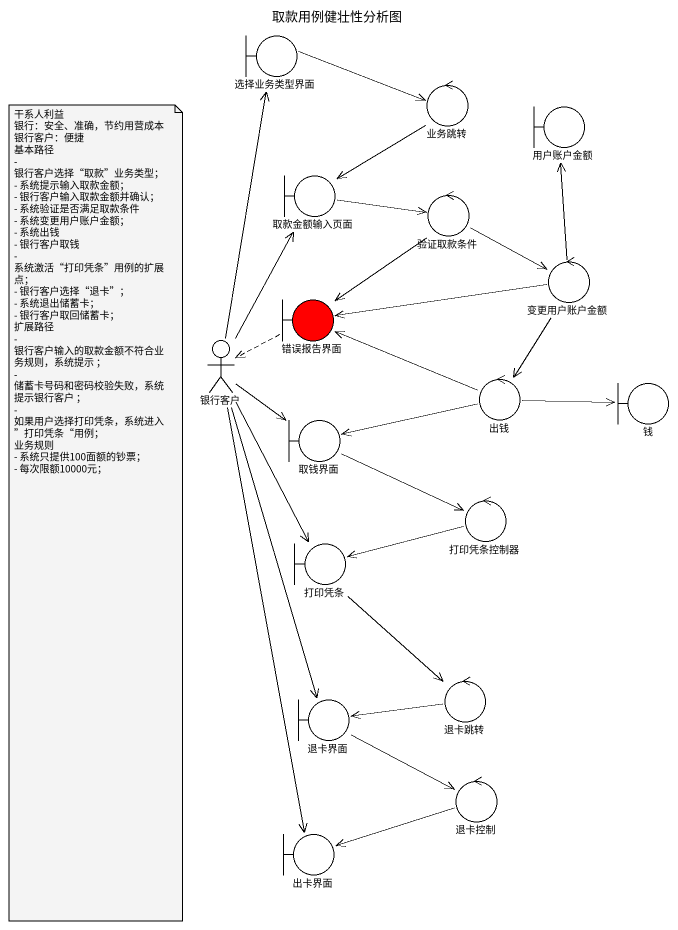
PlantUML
@startuml
title 取款用例健壮性分析图
boundary 选择业务类型界面
control 业务跳转
boundary 用户账户金额
boundary 取款金额输入页面
control 验证取款条件
control 变更用户账户金额
boundary 错误报告界面 #FF0000
actor 银行客户
control 出钱
boundary 取钱界面
boundary 钱
control 打印凭条控制器
boundary 打印凭条
boundary 退卡界面
control 退卡跳转
control 退卡控制
boundary 出卡界面
选择业务类型界面 -right-> 业务跳转
业务跳转 --> 取款金额输入页面
取款金额输入页面 -right-> 验证取款条件
验证取款条件 -right-> 变更用户账户金额
验证取款条件 --> 错误报告界面
变更用户账户金额 -up-> 用户账户金额
变更用户账户金额 -left-> 错误报告界面
变更用户账户金额 --> 出钱
错误报告界面 .left.> 银行客户
银行客户 -up-> 选择业务类型界面
银行客户 -up-> 取款金额输入页面
银行客户 --> 取钱界面
银行客户 --> 打印凭条
银行客户 --> 退卡界面
银行客户 --> 出卡界面
出钱 -left-> 错误报告界面
出钱 -left-> 取钱界面
出钱 -right-> 钱
取钱界面 -right-> 打印凭条控制器
打印凭条控制器 -left-> 打印凭条
打印凭条 --> 退卡跳转
退卡界面 -right-> 退卡控制
退卡跳转 -left-> 退卡界面
退卡控制 -left-> 出卡界面
note as N1
  干系人利益
  银行：安全、准确，节约用营成本
  银行客户：便捷
  基本路径
  - 银行客户选择“取款”业务类型；
  - 系统提示输入取款金额；
  - 银行客户输入取款金额并确认；
  - 系统验证是否满足取款条件
  - 系统变更用户账户金额；
  - 系统出钱
  - 银行客户取钱
  - 系统激活“打印凭条”用例的扩展点；
  - 银行客户选择“退卡”；
  - 系统退出储蓄卡；
  - 银行客户取回储蓄卡；
  扩展路径
  - 银行客户输入的取款金额不符合业务规则，系统提示 ；
  - 储蓄卡号码和密码校验失败，系统提示银行客户 ；
  - 如果用户选择打印凭条，系统进入”打印凭条“用例；
  业务规则
  - 系统只提供100面额的钞票；
  - 每次限额10000元；
end note
@enduml
